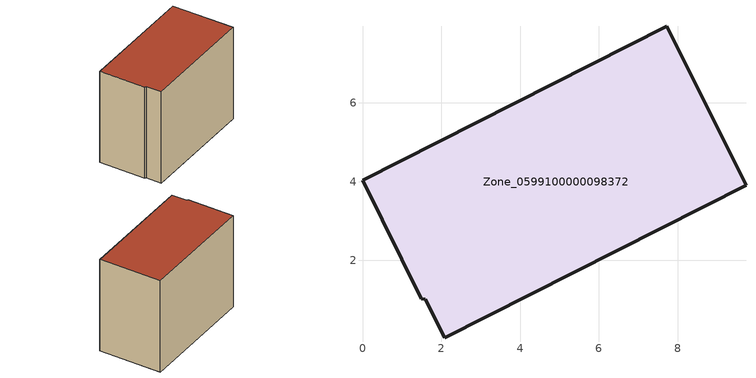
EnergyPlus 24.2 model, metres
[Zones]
Zone_0599100000098372
 floor ground (C_G): 1.6,1.01 1.49,1.02 0,4.03 7.72,7.94 9.73,3.91 2.08,0.04 z0
 wall outside (C_F): 9.73,3.91 7.72,7.94 0,4.03 1.49,1.02 1.6,1.01 2.08,0.04 9.73,3.91 z0:6.93
 roof outside (C_R): 1.6,1.01 2.08,0.04 9.73,3.91 7.72,7.94 0,4.03 1.49,1.02 z6.93
[BUILDING]
Pand.0599100000098372: North Axis=0; Terrain=City; Loads Convergence Tolerance Value=0.04; Temperature Convergence Tolerance Value=0.4; Solar Distribution=FullExterior; Maximum Number of Warmup Days=25; Minimum Number of Warmup Days=1
[Site:Location]
Rotterdam.The.Hague.AP_ZH_NLD Design_Conditions: Latitude=51.96; Longitude=4.45; Time Zone=1; Elevation=-4.5
[SITE:GROUNDTEMPERATURE:BUILDINGSURFACE]
18, 18, 18, 18, 18, 18, 18, 18, 18, 18, 18, 18
[MATERIAL] Thermal Absorptance=0.9; Solar Absorptance=0.7; Visible Absorptance=0.7
Name | Roughness | Thickness | Conductivity | Density | Specific Heat
G.TI.1946 | MediumSmooth | 0.15 | 1 | 540 | 1210
F.TI.1946 | Rough | 0.3 | 0.857143 | 1920 | 840
R.TI.1946 | MediumRough | 0.2 | 0.1 | 1500 | 1000
[CONSTRUCTION]
C_G: G.TI.1946
C_F: F.TI.1946
C_R: R.TI.1946
[ZONE]
Zone_0599100000098372: Type=1; Multiplier=1; Ceiling Height=Autocalculate; Volume=Autocalculate; Floor Area=autocalculate; Part of Total Floor Area=Yes
[ZONEINFILTRATION:DESIGNFLOWRATE]
Infil_Zone_0599100000098372: Zone or ZoneList or Space or SpaceList=Zone_0599100000098372; Schedule=AlwaysOn; Design Flow Rate Calculation Method=Flow/Area; Flow Rate per Floor Area=0.003; Constant Term Coefficient=1; Temperature Term Coefficient=0; Velocity Term Coefficient=0; Velocity Squared Term Coefficient=0
[HVACTEMPLATE:ZONE:IDEALLOADSAIRSYSTEM]
Zone_0599100000098372: Maximum Heating Supply Air Temperature=50; Minimum Cooling Supply Air Temperature=13; Maximum Heating Supply Air Humidity Ratio=0.0156; Minimum Cooling Supply Air Humidity Ratio=0.0077; Heating Limit=NoLimit; Cooling Limit=NoLimit; Dehumidification Control Type=ConstantSensibleHeatRatio; Cooling Sensible Heat Ratio=0.7; Dehumidification Setpoint=60; Humidification Control Type=None; Humidification Setpoint=30; Outdoor Air Method=None; Outdoor Air Flow Rate per Person=0.00944; Outdoor Air Flow Rate per Zone Floor Area=0; Outdoor Air Flow Rate per Zone=0; Demand Controlled Ventilation Type=None; Outdoor Air Economizer Type=NoEconomizer; Heat Recovery Type=None; Sensible Heat Recovery Effectiveness=0.7; Latent Heat Recovery Effectiveness=0.65
[ZONECONTROL:THERMOSTAT]
ThermostatControl_Zone_0599100000098372: Zone or ZoneList=Zone_0599100000098372; Control Type Schedule=DualSetpointControlType; Control 1=Thermostat_Zone_0599100000098372; Temperature Difference Between Cutout And Setpoint=0
[THERMOSTATSETPOINT:DUALSETPOINT]
Thermostat_Zone_0599100000098372: Heating Setpoint Temperature Schedule=HeatingSetpoint_Zone_0599100000098372; Cooling Setpoint Temperature Schedule=CoolingSetpoint_Zone_0599100000098372
[SCHEDULE:COMPACT]
HeatingSetpoint_Zone_0599100000098372: Through: 12/31, For: AllDays, Until: 24:00, 21
CoolingSetpoint_Zone_0599100000098372: Through: 12/31, For: AllDays, Until: 24:00, 24
DualSetpointControlType: Through: 12/31, For: AllDays, Until: 24:00, 4
AlwaysOn: Through: 12/31, For: AllDays, Until: 24:00, 1
